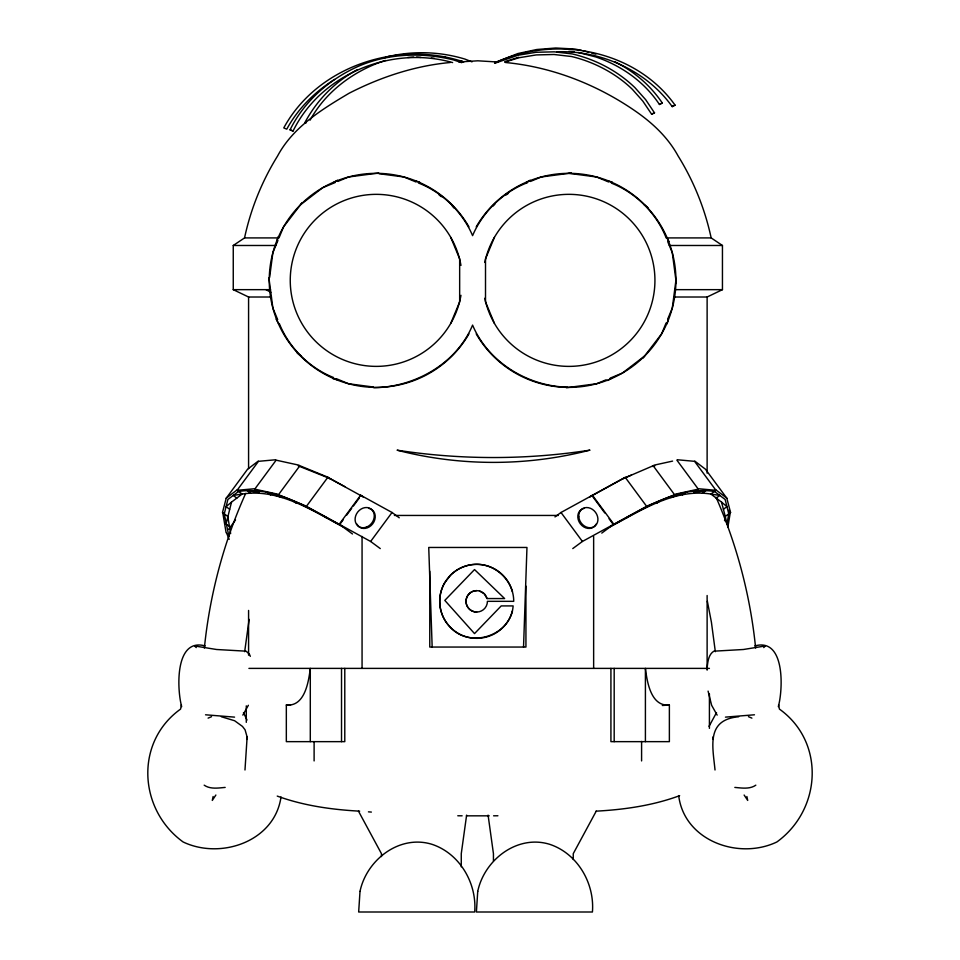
<?xml version="1.0" encoding="UTF-8"?>
<svg xmlns="http://www.w3.org/2000/svg" width="960" height="960" viewBox="0 0 960 960"><rect width="100%" height="100%" fill="white"/><g stroke="black" fill="none" stroke-linecap="round" stroke-linejoin="round"><path stroke-width="1.44" d="M523.536 647.052L526.968 547.464L428.736 547.464L432.168 647.052M221.352 716.748L234.624 720.744L242.46 726.42L245.064 729.792L247.128 737.028L244.98 769.992M707.04 668.844C707.748 662.64 708.132 654.408 714.168 651.012M204.372 648.024C209.748 594.756 223.704 542.292 245.652 493.452M244.668 651.684L249.132 619.38M269.616 277.452L272.88 252.66L277.944 240.432M444.66 582.828A36.78 36.468 87.8 0 0 450.552 627.492C470.472 649.104 511.2 635.412 513.12 605.916L501.204 605.916L474.528 633.6L444.816 600.396L474.528 569.568L504.612 598.56L487.056 598.56A10.704 10.704 0 0 0 469.836 593.136A10.704 10.704 0 0 0 472.188 611.028A10.704 10.704 0 0 0 487.416 601.332L513.72 601.332C513.84 581.532 496.524 564.204 476.712 564.324A37.512 37.188 87.8 0 0 450.552 575.16L444.672 582.828M675.924 280.368L672.288 308.064L667.776 318.936M715.02 769.992C712.704 746.292 705.972 719.832 738.648 716.748M466.62 815.124L461.268 853.668L461.268 866.808M246.732 739.428L247.128 737.028M724.548 520.728L725.268 516.432L721.536 502.128L710.904 494.052C674.46 488.304 641.22 510.42 610.392 526.728M727.884 527.028L730.272 512.736M181.392 704.712L180.588 709.08C134.568 742.032 138.468 809.568 183.096 841.956C220.752 859.956 274.752 841.5 281.004 796.944M213.12 796.524L212.292 800.424L215.868 795.036M271.428 297.012L248.58 297.012L233.256 289.656L233.256 245.484L244.548 237.912C250.74 208.992 261.96 181.176 277.548 156.048C293.004 127.116 321.732 109.464 349.14 93.216C380.652 77.076 414.876 65.76 450.228 62.508M651.6 114.156L654.492 112.836L651.6 114.156L642.792 101.076L632.412 89.388C615.804 73.14 593.388 61.704 571.572 56.52L554.016 54.492L536.256 54.924L518.892 57.756L504.768 62.148M258.216 461.124L247.584 469.212L226.212 498.216L222.48 512.52L227.772 516.432L230.64 533.58M342.648 526.728C311.772 510.216 278.628 488.304 242.136 494.052L231.504 502.128L226.08 523.956L229.44 526.44M276.732 241.824L278.028 236.988M667.14 323.736L668.436 318.9M305.664 123.36L304.836 122.7C316.656 100.536 334.884 81.72 357.06 69.828M278.988 237.912L283.572 226.848L302.1 202.704M527.724 182.568C503.388 191.7 482.724 211.764 472.584 235.632C462.588 212.112 442.356 192.228 418.464 183M450.756 323.376L459.66 301.872L459.66 258.864L450.756 237.36M494.412 237.36L485.508 258.864L485.508 301.872L494.412 323.376M373.776 387.72C414.864 387.168 456.492 363.792 472.584 325.104C488.172 362.244 527.628 386.232 567.444 387.192M666.096 323.004L661.596 333.876L643.056 358.032M659.436 104.472L662.256 102.972L659.436 104.472C644.46 81.9 621.396 65.592 595.872 56.964L578.232 52.464M778.308 706.656C783.084 689.616 785.34 637.32 754.836 645.936M494.568 63.108C554.856 34.56 635.448 49.56 675.072 105.168L672.216 106.632L672.9 106.044M248.376 705.276L242.844 715.116M716.508 712.608L709.044 726.384M596.22 811.188L573.252 853.668L573.252 859.5M452.628 62.58C391.956 45.192 321.096 73.68 293.076 131.016L290.052 129.84C303.048 103.572 325.392 82.812 351.36 69.624L351.468 69.576C382.752 53.58 419.784 51.6 453.552 59.928L461.688 62.676M310.104 120.156C325.596 91.932 352.944 71.46 383.148 61.176L385.428 60.444M236.82 498.096L233.244 495.444L242.136 494.052L237.072 490.32L258.48 461.328L275.604 459.768M250.692 493.272L247.296 490.764L259.26 492.492L254.736 489.144L276.144 460.164L299.136 465.204M228.684 529.272L235.536 519.996M327.912 477.216L306.504 506.208L278.472 494.724L299.868 465.744L327.912 477.216L330.756 479.316M399.264 517.812L392.04 512.484L360.648 495.228L339.24 524.208L352.488 533.988M339.696 524.544L343.116 519.912M346.548 515.268L351.684 508.32M353.4 505.992L359.388 497.88M307.356 506.832L370.632 541.464L392.04 512.484M763.74 647.592L765.396 645.96L743.412 649.5L715.956 651.06M231.504 502.128L226.08 506.652L229.644 509.28M300.576 204.684L322.752 187.68L335.148 182.544M644.58 356.04L622.416 373.056L610.188 378.12M226.176 498.204L236.808 490.116M554.976 516.924L561 512.484L624.276 477.84M589.992 497.004L592.392 495.228L613.8 524.208L601.764 533.1M623.232 478.62L653.172 465.744L674.568 494.724L646.536 506.208L625.128 477.216M572.772 548.58L582.408 541.464L645.684 506.832M626.724 517.752L628.704 516.288M656.772 503.256L659.316 501.384M682.284 495L685.32 492.756L670.776 497.532M676.896 460.164L698.304 489.144L693.78 492.492L705.744 490.764L702.348 493.272M677.436 459.768L694.56 461.328L715.968 490.32L710.904 494.052L719.796 495.444L716.22 498.096M723.396 509.28L726.96 506.652L721.536 502.128M694.824 461.124L705.456 469.212L726.828 498.216L730.56 512.52L725.268 516.432L726.96 523.956L728.772 513.852L725.148 499.464L714.444 491.436C677.328 485.904 643.704 508.728 612.372 525.264M334.572 79.428C314.868 91.8 297.9 108.636 286.764 129.168L283.776 127.908C317.508 65.928 398.28 39.744 463.812 61.956M333.132 182.736L337.476 180.228M525.78 182.736L530.112 180.228M607.692 380.496L612.036 377.988M755.82 785.172C749.76 789.408 741.768 788.028 734.832 787.416M590.976 496.272L623.616 478.332L631.416 475.092M494.664 62.616L517.872 53.544L536.772 49.512L555.792 48L574.668 49.02L581.46 50.328M673.62 105.648L675.072 105.168M673.74 297.012L707.124 297.012L722.448 289.656L722.448 245.484L711.156 237.912L666.168 237.912C656.58 213.432 635.928 192.756 611.448 183.132M495.456 63.036L517.848 55.272L536.028 52.272L554.232 51.84L572.22 53.916C595.62 59.4 617.556 70.896 634.896 87.6L645.672 99.684L654.492 112.836M208.092 718.128L211.56 716.664M337.8 181.44L348.564 176.988L378.744 173.016M530.412 181.464L541.2 176.988L571.392 173.016M606.12 379.8L596.604 383.748L566.424 387.72M679.632 795.672C652.884 805.56 624.408 809.628 596.052 811.164M290.052 129.84L293.076 131.016M388.428 56.556L388.572 56.508C413.76 50.676 440.268 51.6 465 59.112L472.008 61.86M384.06 57.936L388.572 56.508M505.104 61.608L518.712 57.264M652.2 466.452L654.804 465.864M304.836 122.7L305.808 122.868M653.904 465.204L672.588 461.1M698.304 489.144L675.3 494.184M244.044 651.06L216.588 649.5L194.604 645.96L196.26 647.592M662.34 705.492L669.372 705.012L669.372 741.648L610.92 741.648L610.92 668.388M669.372 705.012C650.94 706.8 647.136 682.104 645.408 668.388L645.408 741.648M225.168 787.416C218.232 788.028 210.24 789.408 204.18 785.172M754.464 714.792L725.448 717.132M237.072 490.32L254.208 488.76M556.644 51.78C600.804 50.136 646.26 70.44 672.216 106.632M458.952 61.968L477.852 60.804L498.204 62.052M407.772 57.444L413.652 57.096M489.24 815.832L466.464 815.832M493.584 815.808L497.916 815.772M244.548 237.912L277.932 237.912M233.256 245.484L275.856 245.484M669.312 245.484L722.448 245.484M233.256 289.656L270.516 289.656M674.7 289.656L722.448 289.656M394.404 515.448L558.36 515.448M248.916 668.388L709.416 668.388M344.784 668.388L344.784 741.648L286.332 741.648L286.332 705.012L290.568 705.012M457.788 815.772L462.12 815.808M234.552 717.132L205.536 714.792M568.74 51.372L574.068 51.66M505.476 62.508C551.952 66.912 596.676 84.432 635.04 110.868C652.5 122.928 667.92 137.316 678.156 156.048C693.744 181.176 704.964 208.992 711.156 237.912M416.592 57.108L421.008 57.408M431.292 58.092L434.232 58.284M205.164 645.936C174.66 637.32 176.916 689.616 181.692 706.656M359.652 811.164C331.716 809.64 303.648 805.692 277.248 796.092M368.448 811.848L371.376 812.076M715.968 490.32L698.832 488.76M442.788 56.988L445.68 57.288M568.908 173.34L596.604 176.988L608.712 182.004M379.176 173.724L403.956 176.988L416.064 182.004M373.356 387.012L348.564 383.748L336.336 378.684M286.332 705.012C304.764 706.8 308.568 682.104 310.296 668.388L310.296 741.648M254.736 489.144L277.74 494.184M298.236 465.864L329.424 478.332L362.064 496.272M459.78 60.708L462.6 61.38M582.9 50.712L588.648 52.236M591.516 52.992L595.824 54.132M607.44 180.84L612.276 182.136M414.792 180.84L419.64 182.136M332.88 378.6L337.716 379.896M282.264 497.532L267.72 492.756L270.756 495M245.832 651.012L249.336 654.024L250.32 656.34M333.612 377.556C309.432 368.028 288.972 347.664 279.3 323.544M479.484 591L484.284 593.76L487.056 598.56M748.44 716.664L751.908 718.128M328.764 477.84L344.772 486.588M340.668 525.264C309.336 508.728 275.712 485.904 238.596 491.436L227.892 499.464L224.268 513.852L228.96 536.58M266.028 289.656L270.804 292.308M614.508 61.632C633.648 71.04 650.34 85.236 662.256 102.972M360.648 495.228L363.048 497.004M370.632 541.464L380.268 548.58M324.336 516.288L326.316 517.752M293.724 501.384L296.268 503.256M716.232 490.116L726.864 498.204M644.064 204.588L647.976 207.72M297.18 353.016L301.104 356.136M728.844 510.204L730.56 512.52M592.8 496.716L604.776 512.952M609.06 518.748L612.492 523.392M561 512.484L582.408 541.464M717.156 715.116L711.624 705.276L708.084 691.116M744.132 795.036L747.708 800.424L746.88 796.524M666.528 237.24L669.036 241.572M276.132 319.152L278.628 323.484M358.488 811.188L381.456 853.668L381.456 856.584M243.492 712.608L247.008 720.072M716.076 497.316C737.004 545.076 750.408 596.148 755.628 648.024M667.74 241.704L672.288 252.66L676.26 282.852M277.692 319.68L272.88 308.064L268.908 277.884M226.608 533.112L229.188 539.352M678.672 795.576C684.24 840.864 738.696 860.268 776.904 841.956C821.532 809.568 825.432 742.032 779.412 709.08L778.608 704.712M707.364 601.296L711.408 622.164L715.332 651.684M226.116 532.74L222.768 512.736M712.872 737.028L713.268 739.428M488.088 815.124L493.44 853.668L493.44 860.964M709.416 693.876L709.416 728.34M707.124 297.012L707.124 473.136M707.124 595.512L707.124 670.14M641.592 741.432L641.592 760.932M614.184 668.388L614.184 741.648M593.64 536.448L593.64 668.388M525.936 586.104L525.936 647.052L429.768 647.052L429.768 571.248M362.064 536.448L362.064 668.388M341.52 668.388L341.52 741.648M314.112 741.864L314.112 760.932M248.58 297.012L248.58 468.66M248.58 610.44L248.58 655.224M246.288 705.864L246.288 722.352M512.46 610.908A37.008 37.008 0 0 1 455.496 631.644A37.008 37.008 0 0 1 455.496 571.02A37.008 37.008 0 0 1 512.46 591.756M476.712 612.036A10.836 10.74 87.8 0 1 469.14 608.904A10.644 10.56 87.8 0 1 469.14 593.76A10.848 10.752 87.8 0 1 476.712 590.628M484.776 262.452A86.016 86.016 0 0 1 617.016 209.052A86.016 86.016 0 0 1 617.016 351.672A86.016 86.016 0 0 1 484.776 298.272M460.968 295.32A86.016 86.016 0 0 1 328.992 352.224A86.016 86.016 0 0 1 328.992 208.5A86.016 86.016 0 0 1 460.968 265.404M468.948 333.876A107.028 107.028 0 0 1 307.464 362.352A107.028 107.028 0 0 1 307.464 198.384A107.028 107.028 0 0 1 468.948 226.848M476.22 226.848A107.028 107.028 0 0 1 637.704 198.384A107.028 107.028 0 0 1 637.704 362.352A107.028 107.028 0 0 1 476.22 333.876M439.116 194.988A104.88 104.88 0 0 1 441.456 196.716M452.352 206.196A104.88 104.88 0 0 1 454.344 208.26M492.816 206.196A104.88 104.88 0 0 1 494.868 204.204M506.052 194.988A104.88 104.88 0 0 1 508.428 193.344M596.1 524.112A10.704 8.928 53.6 0 1 580.332 523.812A10.704 8.928 53.6 0 1 584.1 508.392M368.94 508.392A10.704 8.928 -53.6 0 1 372.708 523.812A10.704 8.928 -53.6 0 1 356.94 524.112M360 891.408L358.668 912L474.696 912C477.012 883.284 459.78 853.452 431.88 844.284C399.456 834.336 366.6 859.86 360 891.408M477.732 891.408L476.4 912L592.428 912C594.744 883.284 577.5 853.452 549.6 844.284C517.176 834.336 484.332 859.86 477.732 891.408M589.74 450.18C526.908 466.452 459.936 466.452 397.092 450.18C460.812 459.984 526.02 459.984 589.74 450.18M578.796 516.804A10.704 8.928 53.6 0 0 593.868 526.788A10.704 8.928 53.6 0 0 592.38 509.34A10.704 8.928 53.6 0 0 578.796 516.804M366.348 527.16A10.704 8.928 -53.6 0 0 372.06 509.928A10.704 8.928 -53.6 0 0 355.68 515.844A10.704 8.928 -53.6 0 0 366.348 527.16"/></g></svg>
